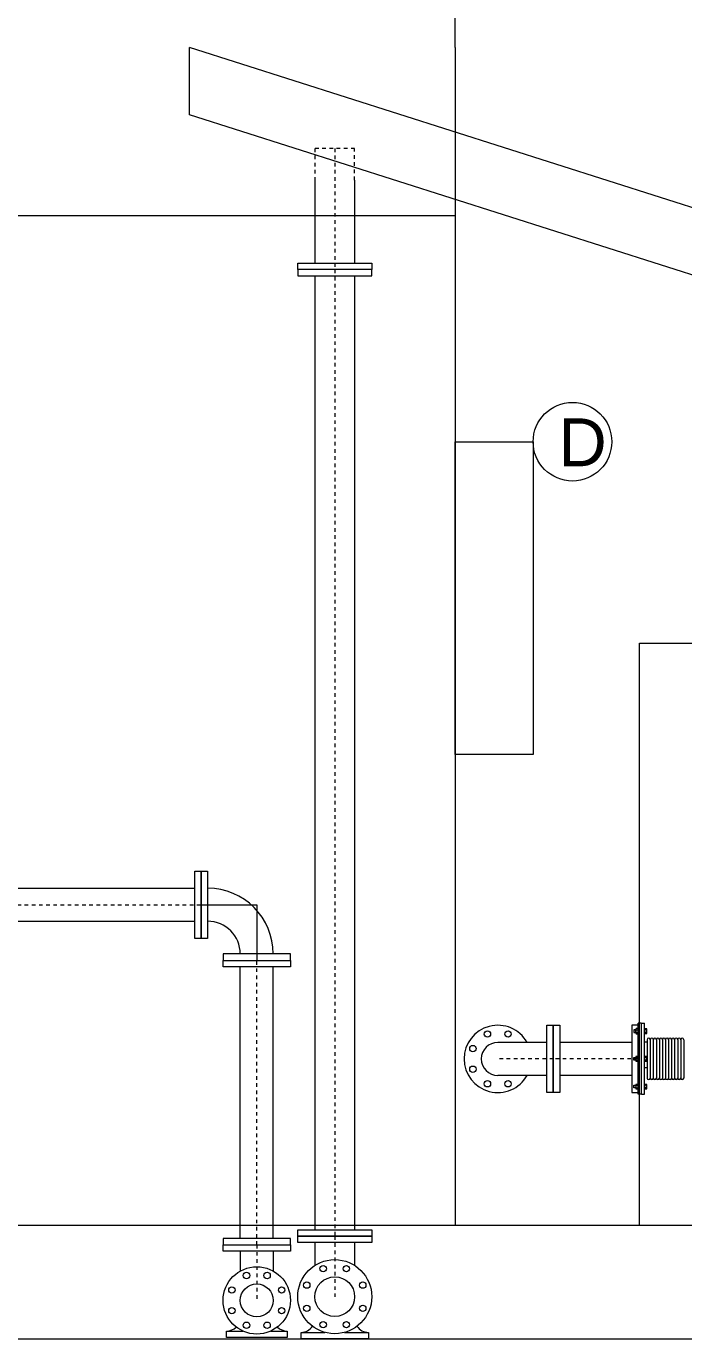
# Model space of a CAD drawing. Header units: millimetres. Extents: x 100 to 1590, y 100 to 694.
# Drawn here: x 1423.39 to 1441.7, y 543.83 to 580.39 of the extents above; entities that cross this region are included whole.
import ezdxf

# ---------------------------------------------------------------- set-up
doc = ezdxf.new("R2010")
doc.units = ezdxf.units.MM
doc.linetypes.add('SGC_DASHDOT', pattern=[1, 0.5, -0.25, 0, -0.25])
doc.linetypes.add('SGC_HIDDEN', pattern=[0.375, 0.25, -0.125])
for name, color, linetype, lineweight in [('Aço 1020', 6, 'Continuous', 9), ('COTAS', 5, 'Continuous', 5), ('M-EQUIPAMENTOS', 1, 'Continuous', 9), ('PAREDE', 7, 'Continuous', 9), ('SGC-Conexoes (Furos)', 9, 'Continuous', 5), ('SGC-Conexoes (Linhas Externas)', 6, 'Continuous', 9), ('SGC-EIXOS', 9, 'SGC_DASHDOT', 9), ('SGC-PONTAS', 2, 'SGC_HIDDEN', 9), ('SGC-Tubos (Desenho Bifilar)', 6, 'Continuous', 9), ('SGC-Valvulas (Linhas Externas)', 3, 'Continuous', 9)]:
    doc.layers.add(name, color=color, linetype=linetype, lineweight=lineweight)
doc.styles.get("Standard").update_dxf_attribs({"font": 'Arial.ttf'})

# ---------------------------------------------------------------- blocks, each defined once
blk = doc.blocks.new('BB-1-CA06-N10-D80-S0-L252')
at = {"layer": 'SGC-EIXOS'}
blk.add_line((126, 0), (-126, 0), dxfattribs=at)
at = {"layer": 'SGC-Tubos (Desenho Bifilar)'}
for p, q in [((107, 49), (-107, 49)), ((107, -49), (-107, -49))]:
    blk.add_line(p, q, dxfattribs=at)
for points in [[(-126, -100), (-126, 100), (-107, 100), (-107, -100)], [(126, -100), (126, 100), (107, 100), (107, -100)]]:
    blk.add_lwpolyline(points, close=True, dxfattribs=at)
blk = doc.blocks.new('BB-4-CC01-N10-D80-S0', base_point=(-221980.8, 241937.6))
at = {"layer": 'SGC-Conexoes (Furos)'}
for centre in [(-222011.4, 242011.5), (-221950.2, 242011.5), (-221906.9, 241968.2), (-221906.9, 241907), (-222011.4, 241863.7), (-221950.2, 241863.7)]:
    blk.add_ellipse(centre, major_axis=(-9.5, 0), ratio=1, dxfattribs=at)
at = {"layer": 'SGC-Conexoes (Linhas Externas)'}
for p, q in [((-222126.8, 241986.6), (-221980.8, 241986.6)), ((-222126.8, 241888.6), (-221980.8, 241888.6))]:
    blk.add_line(p, q, dxfattribs=at)
blk.add_lwpolyline([(-222145.8, 242037.6), (-222126.8, 242037.6), (-222126.8, 241837.6), (-222145.8, 241837.6)], close=True, dxfattribs=at)
for radius, start, end in [(100, 209.3406, 150.6594), (49, 270, 90)]:
    blk.add_arc((-221980.8, 241937.6), radius, start, end, dxfattribs=at)
at = {"layer": 'SGC-EIXOS'}
blk.add_line((-222145.8, 241937.6), (-221980.8, 241937.6), dxfattribs=at)
blk = doc.blocks.new('BB-1-CD13-N10-D100-S0', base_point=(18534.5, 26959.2))
at = {"layer": 'SGC-Conexoes (Linhas Externas)'}
blk.add_lwpolyline([(18354.5, 26849.2), (18354.5, 27069.2), (18373.5, 27069.2), (18373.5, 26849.2)], close=True, dxfattribs=at)
for points in [[(18620, 27018.2), (18373.5, 27018.2)], [(18620, 26900.2), (18373.5, 26900.2)]]:
    blk.add_lwpolyline(points, dxfattribs=at)
at = {"layer": 'SGC-EIXOS'}
blk.add_line((18714.5, 26959.2), (18354.5, 26959.2), dxfattribs=at)
at = {"layer": 'SGC-PONTAS'}
blk.add_lwpolyline([(18620, 26900.2), (18714.5, 26900.2), (18714.5, 27018.2), (18620, 27018.2)], dxfattribs=at)
blk = doc.blocks.new('BB-1-CA06-N10-D80-S0-L1250')
at = {"layer": 'SGC-EIXOS'}
blk.add_line((625, 0), (-625, 0), dxfattribs=at)
at = {"layer": 'SGC-Tubos (Desenho Bifilar)'}
for p, q in [((606, 49), (-606, 49)), ((606, -49), (-606, -49))]:
    blk.add_line(p, q, dxfattribs=at)
for points in [[(-625, -100), (-625, 100), (-606, 100), (-606, -100)], [(625, -100), (625, 100), (606, 100), (606, -100)]]:
    blk.add_lwpolyline(points, close=True, dxfattribs=at)
blk = doc.blocks.new('BB-1-CC01-N10-D80-S0', base_point=(373179.552, 32989.4286))
at = {"layer": 'SGC-Conexoes (Linhas Externas)'}
for points in [[(373179.387, 32989.5286), (373179.406, 32989.5286), (373179.406, 32989.3286), (373179.387, 32989.3286)], [(373179.652, 32989.2636), (373179.652, 32989.2826), (373179.452, 32989.2826), (373179.452, 32989.2636)]]:
    blk.add_lwpolyline(points, close=True, dxfattribs=at)
for radius in [0.195, 0.097]:
    blk.add_arc((373179.406, 32989.2826), radius, 360, 90, dxfattribs=at)
at = {"layer": 'SGC-EIXOS'}
for p, q in [((373179.387, 32989.4286), (373179.552, 32989.4286)), ((373179.552, 32989.4286), (373179.552, 32989.2636))]:
    blk.add_line(p, q, dxfattribs=at)
blk = doc.blocks.new('BB-3-CB01-N10-D80-S0', base_point=(-121435.3, -61353.8))
at = {"layer": 'SGC-Conexoes (Furos)'}
for centre in [(-121465.9, -61279.8), (-121404.7, -61279.8), (-121509.2, -61323.1), (-121361.4, -61323.1), (-121509.2, -61384.4), (-121361.4, -61384.4), (-121465.9, -61427.7), (-121404.7, -61427.7)]:
    blk.add_circle(centre, 9.5, dxfattribs=at)
at = {"layer": 'SGC-Conexoes (Linhas Externas)'}
for p, q in [((-121484.3, -61207.8), (-121484.3, -61266.6)), ((-121386.3, -61207.8), (-121386.3, -61266.6))]:
    blk.add_line(p, q, dxfattribs=at)
blk.add_lwpolyline([(-121335.3, -61188.8), (-121335.3, -61207.8), (-121535.3, -61207.8), (-121535.3, -61188.8)], close=True, dxfattribs=at)
blk.add_lwpolyline([(-121393.8, -61444.8), (-121345.3, -61444.8), (-121345.3, -61463.8), (-121525.3, -61463.8), (-121525.3, -61444.8), (-121476.7, -61444.8)], dxfattribs=at)
for radius in [100, 49]:
    blk.add_circle((-121435.3, -61353.8), radius, dxfattribs=at)
for centre, start, end in [((-121525.3, -61403.8), 270, 314.7298), ((-121345.3, -61403.8), 225.2702, 270)]:
    blk.add_arc(centre, 41, start, end, dxfattribs=at)
at = {"layer": 'SGC-EIXOS'}
blk.add_line((-121435.3, -61188.8), (-121435.3, -61353.8), dxfattribs=at)
blk = doc.blocks.new('BB-1-CA06-N10-D80-S0-L845')
at = {"layer": 'SGC-EIXOS'}
blk.add_line((422.6435, 0), (-422.6435, 0), dxfattribs=at)
at = {"layer": 'SGC-Tubos (Desenho Bifilar)'}
for p, q in [((403.6435, 49), (-403.6435, 49)), ((403.6435, -49), (-403.6435, -49))]:
    blk.add_line(p, q, dxfattribs=at)
for points in [[(-422.6435, -100), (-422.6435, 100), (-403.6435, 100), (-403.6435, -100)], [(422.6435, -100), (422.6435, 100), (403.6435, 100), (403.6435, -100)]]:
    blk.add_lwpolyline(points, close=True, dxfattribs=at)
blk = doc.blocks.new('BB-3-CB01-N10-D100-S0', base_point=(128653.7, 233141.2))
at = {"layer": 'SGC-Conexoes (Furos)'}
for centre in [(128619.3, 233224.3), (128688.2, 233224.3), (128570.6, 233175.6), (128736.9, 233175.6), (128570.6, 233106.7), (128736.9, 233106.7), (128619.3, 233058), (128688.2, 233058)]:
    blk.add_circle(centre, 9.5, dxfattribs=at)
at = {"layer": 'SGC-Conexoes (Linhas Externas)'}
for p, q in [((128594.7, 233302.2), (128594.7, 233234)), ((128712.7, 233302.2), (128712.7, 233234))]:
    blk.add_line(p, q, dxfattribs=at)
blk.add_lwpolyline([(128763.7, 233321.2), (128763.7, 233302.2), (128543.7, 233302.2), (128543.7, 233321.2)], close=True, dxfattribs=at)
blk.add_lwpolyline([(128683.1, 233035.2), (128753.7, 233035.2), (128753.7, 233016.2), (128553.7, 233016.2), (128553.7, 233035.2), (128624.3, 233035.2)], dxfattribs=at)
for radius in [110, 59]:
    blk.add_circle((128653.7, 233141.2), radius, dxfattribs=at)
for centre, start, end in [((128553.7, 233076.2), 270, 325.9261), ((128753.7, 233076.2), 214.0739, 270)]:
    blk.add_arc(centre, 41, start, end, dxfattribs=at)
at = {"layer": 'SGC-EIXOS'}
blk.add_line((128653.7, 233321.2), (128653.7, 233141.2), dxfattribs=at)
blk = doc.blocks.new('BB-1-CA06-N10-D100-S0-L2872')
at = {"layer": 'SGC-EIXOS'}
blk.add_line((1435.805, 0), (-1435.805, 0), dxfattribs=at)
at = {"layer": 'SGC-Tubos (Desenho Bifilar)'}
for p, q in [((1416.805, 59), (-1416.805, 59)), ((1416.805, -59), (-1416.805, -59))]:
    blk.add_line(p, q, dxfattribs=at)
for points in [[(-1435.805, -110), (-1435.805, 110), (-1416.805, 110), (-1416.805, -110)], [(1435.805, -110), (1435.805, 110), (1416.805, 110), (1416.805, -110)]]:
    blk.add_lwpolyline(points, close=True, dxfattribs=at)

msp = doc.modelspace()

# ---------------------------------------------------------------- linework, layer by layer
at = {"color": 2, "lineweight": 20}
msp.add_lwpolyline([(1435.34, 568.821), (1437.508, 568.821), (1437.508, 560.11), (1435.34, 560.11)], close=True, dxfattribs=at)
msp.add_circle((1438.603, 568.821), 1.095, dxfattribs=at)
at = {"layer": 'Aço 1020'}
msp.add_lwpolyline([(1440.472, 546.99), (1440.472, 563.209), (1459.222, 563.209), (1459.222, 546.99)], close=True, dxfattribs=at)
at = {"layer": 'M-EQUIPAMENTOS', "linetype": 'Continuous'}
for p, q in [((1440.314, 552.438), (1440.309, 552.432)), ((1440.314, 552.438), (1440.309, 552.432)), ((1440.37, 552.432), (1440.309, 552.432)), ((1440.37, 552.432), (1440.309, 552.432)), ((1440.309, 552.432), (1440.309, 552.372)), ((1440.309, 552.432), (1440.309, 552.372)), ((1440.37, 552.438), (1440.314, 552.438)), ((1440.37, 552.438), (1440.314, 552.438)), ((1440.314, 552.438), (1440.314, 552.366)), ((1440.314, 552.438), (1440.314, 552.366)), ((1440.37, 552.348), (1440.37, 552.455)), ((1440.37, 552.348), (1440.37, 552.455)), ((1440.428, 552.473), (1440.374, 552.473)), ((1440.428, 552.473), (1440.374, 552.473)), ((1440.374, 552.438), (1440.428, 552.438)), ((1440.374, 552.438), (1440.428, 552.438)), ((1440.432, 552.348), (1440.432, 552.455)), ((1440.432, 552.455), (1440.432, 552.348)), ((1440.432, 552.455), (1440.432, 552.348)), ((1440.432, 552.348), (1440.432, 552.455)), ((1440.524, 550.647), (1440.524, 552.627)), ((1440.524, 550.647), (1440.524, 552.627)), ((1440.524, 550.647), (1440.524, 552.627)), ((1440.524, 550.647), (1440.524, 552.627)), ((1440.524, 552.627), (1440.61, 552.627)), ((1440.61, 550.647), (1440.61, 552.627)), ((1440.61, 552.348), (1440.61, 552.455)), ((1440.61, 552.455), (1440.61, 552.348)), ((1440.61, 552.455), (1440.61, 552.348)), ((1440.61, 552.348), (1440.61, 552.455)), ((1440.614, 552.473), (1440.668, 552.473)), ((1440.614, 552.473), (1440.668, 552.473)), ((1440.668, 552.438), (1440.614, 552.438)), ((1440.668, 552.438), (1440.614, 552.438)), ((1440.672, 552.348), (1440.672, 552.455)), ((1440.672, 552.348), (1440.672, 552.455)), ((1440.309, 552.372), (1440.314, 552.366)), ((1440.309, 552.372), (1440.314, 552.366)), ((1440.309, 552.372), (1440.37, 552.372)), ((1440.309, 552.372), (1440.37, 552.372)), ((1440.314, 552.366), (1440.37, 552.366)), ((1440.314, 552.366), (1440.37, 552.366)), ((1440.374, 552.366), (1440.428, 552.366)), ((1440.374, 552.366), (1440.428, 552.366)), ((1440.374, 552.33), (1440.428, 552.33)), ((1440.374, 552.33), (1440.428, 552.33)), ((1440.61, 552.107), (1440.686, 552.107)), ((1440.668, 552.366), (1440.614, 552.366)), ((1440.668, 552.366), (1440.614, 552.366)), ((1440.668, 552.33), (1440.614, 552.33)), ((1440.668, 552.33), (1440.614, 552.33)), ((1440.686, 552.163), (1440.686, 551.096)), ((1440.772, 552.163), (1440.772, 551.096)), ((1440.856, 552.163), (1440.856, 551.096)), ((1440.941, 552.163), (1440.941, 551.096)), ((1441.026, 552.163), (1441.026, 551.096)), ((1441.111, 552.163), (1441.111, 551.096)), ((1441.195, 552.163), (1441.195, 551.096)), ((1441.28, 552.163), (1441.28, 551.096)), ((1441.365, 552.163), (1441.365, 551.096)), ((1441.45, 552.163), (1441.45, 551.096)), ((1441.534, 552.163), (1441.534, 551.096)), ((1441.619, 552.163), (1441.619, 551.096)), ((1441.703, 552.163), (1441.703, 551.096)), ((1440.37, 551.683), (1440.37, 551.576)), ((1440.37, 551.683), (1440.37, 551.576)), ((1440.374, 551.701), (1440.428, 551.701)), ((1440.374, 551.701), (1440.428, 551.701)), ((1440.432, 551.683), (1440.432, 551.576)), ((1440.432, 551.576), (1440.432, 551.683)), ((1440.432, 551.576), (1440.432, 551.683)), ((1440.432, 551.683), (1440.432, 551.576)), ((1440.61, 551.576), (1440.61, 551.683)), ((1440.61, 551.683), (1440.61, 551.576)), ((1440.61, 551.683), (1440.61, 551.576)), ((1440.61, 551.576), (1440.61, 551.683)), ((1440.614, 551.701), (1440.668, 551.701)), ((1440.614, 551.701), (1440.668, 551.701)), ((1440.672, 551.576), (1440.672, 551.683)), ((1440.672, 551.576), (1440.672, 551.683)), ((1440.309, 551.659), (1440.314, 551.665)), ((1440.309, 551.659), (1440.314, 551.665)), ((1440.309, 551.659), (1440.37, 551.659)), ((1440.309, 551.659), (1440.37, 551.659)), ((1440.309, 551.599), (1440.309, 551.659)), ((1440.309, 551.599), (1440.309, 551.659)), ((1440.314, 551.594), (1440.309, 551.599)), ((1440.37, 551.599), (1440.309, 551.599)), ((1440.314, 551.594), (1440.309, 551.599)), ((1440.37, 551.599), (1440.309, 551.599)), ((1440.314, 551.665), (1440.37, 551.665)), ((1440.314, 551.665), (1440.37, 551.665)), ((1440.314, 551.594), (1440.314, 551.665)), ((1440.314, 551.594), (1440.314, 551.665)), ((1440.37, 551.594), (1440.314, 551.594)), ((1440.37, 551.594), (1440.314, 551.594)), ((1440.374, 551.665), (1440.428, 551.665)), ((1440.374, 551.665), (1440.428, 551.665)), ((1440.374, 551.594), (1440.428, 551.594)), ((1440.374, 551.594), (1440.428, 551.594)), ((1440.428, 551.558), (1440.374, 551.558)), ((1440.428, 551.558), (1440.374, 551.558)), ((1440.61, 551.39), (1440.686, 551.39)), ((1440.668, 551.665), (1440.614, 551.665)), ((1440.668, 551.665), (1440.614, 551.665)), ((1440.668, 551.594), (1440.614, 551.594)), ((1440.668, 551.594), (1440.614, 551.594)), ((1440.668, 551.558), (1440.614, 551.558)), ((1440.668, 551.558), (1440.614, 551.558)), ((1440.309, 550.887), (1440.314, 550.893)), ((1440.309, 550.887), (1440.314, 550.893)), ((1440.309, 550.887), (1440.37, 550.887)), ((1440.309, 550.887), (1440.37, 550.887)), ((1440.309, 550.827), (1440.309, 550.887)), ((1440.309, 550.827), (1440.309, 550.887)), ((1440.37, 550.827), (1440.309, 550.827)), ((1440.314, 550.821), (1440.309, 550.827)), ((1440.37, 550.827), (1440.309, 550.827)), ((1440.314, 550.821), (1440.309, 550.827)), ((1440.314, 550.893), (1440.37, 550.893)), ((1440.314, 550.893), (1440.37, 550.893)), ((1440.314, 550.821), (1440.314, 550.893)), ((1440.314, 550.821), (1440.314, 550.893)), ((1440.37, 550.821), (1440.314, 550.821)), ((1440.37, 550.821), (1440.314, 550.821)), ((1440.37, 550.91), (1440.37, 550.803)), ((1440.37, 550.91), (1440.37, 550.803)), ((1440.374, 550.928), (1440.428, 550.928)), ((1440.374, 550.928), (1440.428, 550.928)), ((1440.374, 550.893), (1440.428, 550.893)), ((1440.374, 550.893), (1440.428, 550.893)), ((1440.374, 550.821), (1440.428, 550.821)), ((1440.374, 550.821), (1440.428, 550.821)), ((1440.428, 550.785), (1440.374, 550.785)), ((1440.428, 550.785), (1440.374, 550.785)), ((1440.432, 550.91), (1440.432, 550.803)), ((1440.432, 550.803), (1440.432, 550.91)), ((1440.432, 550.803), (1440.432, 550.91)), ((1440.432, 550.91), (1440.432, 550.803)), ((1440.524, 550.647), (1440.61, 550.647)), ((1440.61, 550.803), (1440.61, 550.91)), ((1440.61, 550.91), (1440.61, 550.803)), ((1440.61, 550.91), (1440.61, 550.803)), ((1440.61, 550.803), (1440.61, 550.91)), ((1440.614, 550.928), (1440.668, 550.928)), ((1440.614, 550.928), (1440.668, 550.928)), ((1440.668, 550.893), (1440.614, 550.893)), ((1440.668, 550.893), (1440.614, 550.893)), ((1440.668, 550.821), (1440.614, 550.821)), ((1440.668, 550.821), (1440.614, 550.821)), ((1440.668, 550.785), (1440.614, 550.785)), ((1440.668, 550.785), (1440.614, 550.785)), ((1440.672, 550.803), (1440.672, 550.91)), ((1440.672, 550.803), (1440.672, 550.91))]:
    msp.add_line(p, q, dxfattribs=at)
at = {"layer": 'M-EQUIPAMENTOS', "color": 1, "linetype": 'Continuous'}
for p, q in [((1440.432, 550.647), (1440.432, 552.627)), ((1440.518, 552.627), (1440.432, 552.627)), ((1440.518, 552.627), (1440.518, 550.647)), ((1440.518, 550.647), (1440.432, 550.647))]:
    msp.add_line(p, q, dxfattribs=at)
at = {"layer": 'M-EQUIPAMENTOS', "linetype": 'Continuous'}
for centre, radius, start, end in [((1440.409, 552.455), 0.039, 152.7204, 207.2796), ((1440.409, 552.455), 0.039, 152.7204, 207.2796), ((1440.519, 552.402), 0.149, 166.1642, 193.8358), ((1440.519, 552.402), 0.149, 166.1642, 193.8358), ((1440.393, 552.455), 0.039, 332.7204, 27.2796), ((1440.393, 552.455), 0.039, 332.7204, 27.2796), ((1440.283, 552.402), 0.149, 346.1642, 13.8358), ((1440.283, 552.402), 0.149, 346.1642, 13.8358), ((1440.649, 552.455), 0.039, 152.7204, 207.2796), ((1440.649, 552.455), 0.039, 152.7204, 207.2796), ((1440.759, 552.402), 0.149, 166.1642, 193.8358), ((1440.759, 552.402), 0.149, 166.1642, 193.8358), ((1440.633, 552.455), 0.039, 332.7204, 27.2796), ((1440.633, 552.455), 0.039, 332.7204, 27.2796), ((1440.523, 552.402), 0.149, 346.1642, 13.8358), ((1440.523, 552.402), 0.149, 346.1642, 13.8358), ((1440.409, 552.348), 0.039, 152.7204, 207.2796), ((1440.409, 552.348), 0.039, 152.7204, 207.2796), ((1440.393, 552.348), 0.039, 332.7204, 27.2796), ((1440.393, 552.348), 0.039, 332.7204, 27.2796), ((1440.649, 552.348), 0.039, 152.7204, 207.2796), ((1440.649, 552.348), 0.039, 152.7204, 207.2796), ((1440.633, 552.348), 0.039, 332.7204, 27.2796), ((1440.633, 552.348), 0.039, 332.7204, 27.2796), ((1440.728, 552.163), 0.0422, 0, 180), ((1440.814, 552.163), 0.0422, 0, 180), ((1440.899, 552.163), 0.0422, 0, 180), ((1440.983, 552.163), 0.0422, 0, 180), ((1441.068, 552.163), 0.0422, 0, 180), ((1441.153, 552.163), 0.0422, 0, 180), ((1441.238, 552.163), 0.0422, 0, 180), ((1441.322, 552.163), 0.0422, 0, 180), ((1441.407, 552.163), 0.0422, 0, 180), ((1441.492, 552.163), 0.0422, 0, 180), ((1441.576, 552.163), 0.0422, 0, 180), ((1441.661, 552.163), 0.0422, 0, 180), ((1440.409, 551.683), 0.039, 152.7204, 207.2796), ((1440.409, 551.683), 0.039, 152.7204, 207.2796), ((1440.393, 551.683), 0.039, 332.7204, 27.2796), ((1440.393, 551.683), 0.039, 332.7204, 27.2796), ((1440.649, 551.683), 0.039, 152.7204, 207.2796), ((1440.649, 551.683), 0.039, 152.7204, 207.2796), ((1440.633, 551.683), 0.039, 332.7204, 27.2796), ((1440.633, 551.683), 0.039, 332.7204, 27.2796), ((1440.519, 551.629), 0.149, 166.1642, 193.8358), ((1440.519, 551.629), 0.149, 166.1642, 193.8358), ((1440.409, 551.576), 0.039, 152.7204, 207.2796), ((1440.409, 551.576), 0.039, 152.7204, 207.2796), ((1440.283, 551.629), 0.149, 346.1642, 13.8358), ((1440.283, 551.629), 0.149, 346.1642, 13.8358), ((1440.393, 551.576), 0.039, 332.7204, 27.2796), ((1440.393, 551.576), 0.039, 332.7204, 27.2796), ((1440.759, 551.629), 0.149, 166.1642, 193.8358), ((1440.759, 551.629), 0.149, 166.1642, 193.8358), ((1440.649, 551.576), 0.039, 152.7204, 207.2796), ((1440.649, 551.576), 0.039, 152.7204, 207.2796), ((1440.523, 551.629), 0.149, 346.1642, 13.8358), ((1440.523, 551.629), 0.149, 346.1642, 13.8358), ((1440.633, 551.576), 0.039, 332.7204, 27.2796), ((1440.633, 551.576), 0.039, 332.7204, 27.2796), ((1440.728, 551.096), 0.0422, 180, 0), ((1440.814, 551.096), 0.0422, 180, 0), ((1440.899, 551.096), 0.0422, 180, 0), ((1440.983, 551.096), 0.0422, 180, 0), ((1441.068, 551.096), 0.0422, 180, 0), ((1441.153, 551.096), 0.0422, 180, 0), ((1441.238, 551.096), 0.0422, 180, 0), ((1441.322, 551.096), 0.0422, 180, 0), ((1441.407, 551.096), 0.0422, 180, 0), ((1441.492, 551.096), 0.0422, 180, 0), ((1441.576, 551.096), 0.0422, 180, 0), ((1441.661, 551.096), 0.0422, 180, 0), ((1440.409, 550.91), 0.039, 152.7204, 207.2796), ((1440.409, 550.91), 0.039, 152.7204, 207.2796), ((1440.519, 550.857), 0.149, 166.1642, 193.8358), ((1440.519, 550.857), 0.149, 166.1642, 193.8358), ((1440.409, 550.803), 0.039, 152.7204, 207.2796), ((1440.409, 550.803), 0.039, 152.7204, 207.2796), ((1440.393, 550.91), 0.039, 332.7204, 27.2796), ((1440.393, 550.91), 0.039, 332.7204, 27.2796), ((1440.283, 550.857), 0.149, 346.1642, 13.8358), ((1440.283, 550.857), 0.149, 346.1642, 13.8358), ((1440.393, 550.803), 0.039, 332.7204, 27.2796), ((1440.393, 550.803), 0.039, 332.7204, 27.2796), ((1440.649, 550.91), 0.039, 152.7204, 207.2796), ((1440.649, 550.91), 0.039, 152.7204, 207.2796), ((1440.759, 550.857), 0.149, 166.1642, 193.8358), ((1440.759, 550.857), 0.149, 166.1642, 193.8358), ((1440.649, 550.803), 0.039, 152.7204, 207.2796), ((1440.649, 550.803), 0.039, 152.7204, 207.2796), ((1440.633, 550.91), 0.039, 332.7204, 27.2796), ((1440.633, 550.91), 0.039, 332.7204, 27.2796), ((1440.523, 550.857), 0.149, 346.1642, 13.8358), ((1440.523, 550.857), 0.149, 346.1642, 13.8358), ((1440.633, 550.803), 0.039, 332.7204, 27.2796), ((1440.633, 550.803), 0.039, 332.7204, 27.2796)]:
    msp.add_arc(centre, radius, start, end, dxfattribs=at)
at = {"layer": 'PAREDE'}
for p, q in [((1435.34, 579.802), (1435.34, 581.677)), ((1466.156, 567.615), (1427.934, 579.802)), ((1427.934, 577.927), (1427.934, 579.802)), ((1435.34, 579.802), (1435.34, 575.115)), ((1466.156, 565.74), (1427.934, 577.927)), ((1435.34, 575.115), (1391.278, 575.115)), ((1435.34, 575.115), (1435.34, 546.99)), ((1485.965, 546.99), (1409.623, 546.99)), ((1389.403, 543.834), (1470.965, 543.834))]:
    msp.add_line(p, q, dxfattribs=at)

# ---------------------------------------------------------------- block references
at = {"layer": 'SGC-Conexoes (Linhas Externas)'}
for name, p, xscale, yscale, zscale in [('BB-1-CC01-N10-D80-S0', (1429.809, 555.921), 9.375, 9.375, 9.375), ('BB-3-CB01-N10-D100-S0', (1431.981, 545.006), 0.009375000000000001, 0.009375000000000001, 0.009375000000000001), ('BB-3-CB01-N10-D80-S0', (1429.809, 544.903), 0.009375000000000001, 0.009375000000000001, 0.009375000000000001)]:
    msp.add_blockref(name, p, dxfattribs=dict(at, xscale=xscale, yscale=yscale, zscale=zscale))
at = {"layer": 'SGC-Conexoes (Linhas Externas)', "xscale": 0.009375000000000001, "yscale": 0.009375000000000001, "zscale": 0.009375000000000001, "rotation": 180}
msp.add_blockref('BB-4-CC01-N10-D80-S0', (1436.522, 551.629), dxfattribs=at)
at = {"layer": 'SGC-Tubos (Desenho Bifilar)', "xscale": 0.009375000000000001, "yscale": 0.009375000000000001, "zscale": 0.009375000000000001}
for name, p, rotation in [('BB-1-CA06-N10-D100-S0-L2872', (1431.981, 560.154), 89.99999999999999), ('BB-1-CA06-N10-D80-S0-L1250', (1422.402, 555.921), 180), ('BB-1-CA06-N10-D80-S0-L845', (1429.809, 550.412), 270)]:
    msp.add_blockref(name, p, dxfattribs=dict(at, rotation=rotation))
msp.add_blockref('BB-1-CA06-N10-D80-S0-L252', (1439.251, 551.629), dxfattribs=at)
at = {"layer": 'SGC-Valvulas (Linhas Externas)', "xscale": 0.009375000000000001, "yscale": 0.009375000000000001, "zscale": 0.009375000000000001, "rotation": 90}
msp.add_blockref('BB-1-CD13-N10-D100-S0', (1431.981, 575.302), dxfattribs=at)

# ---------------------------------------------------------------- texts
at = {"layer": 'COTAS', "color": 2, "lineweight": 20, "insert": (1438.211, 569.472), "char_height": 1.336, "attachment_point": 1}
msp.add_mtext_dynamic_manual_height_columns('D', width=1385.51337, gutter_width=0.75, heights=[0], dxfattribs=at)

doc.saveas('drawing.dxf')
